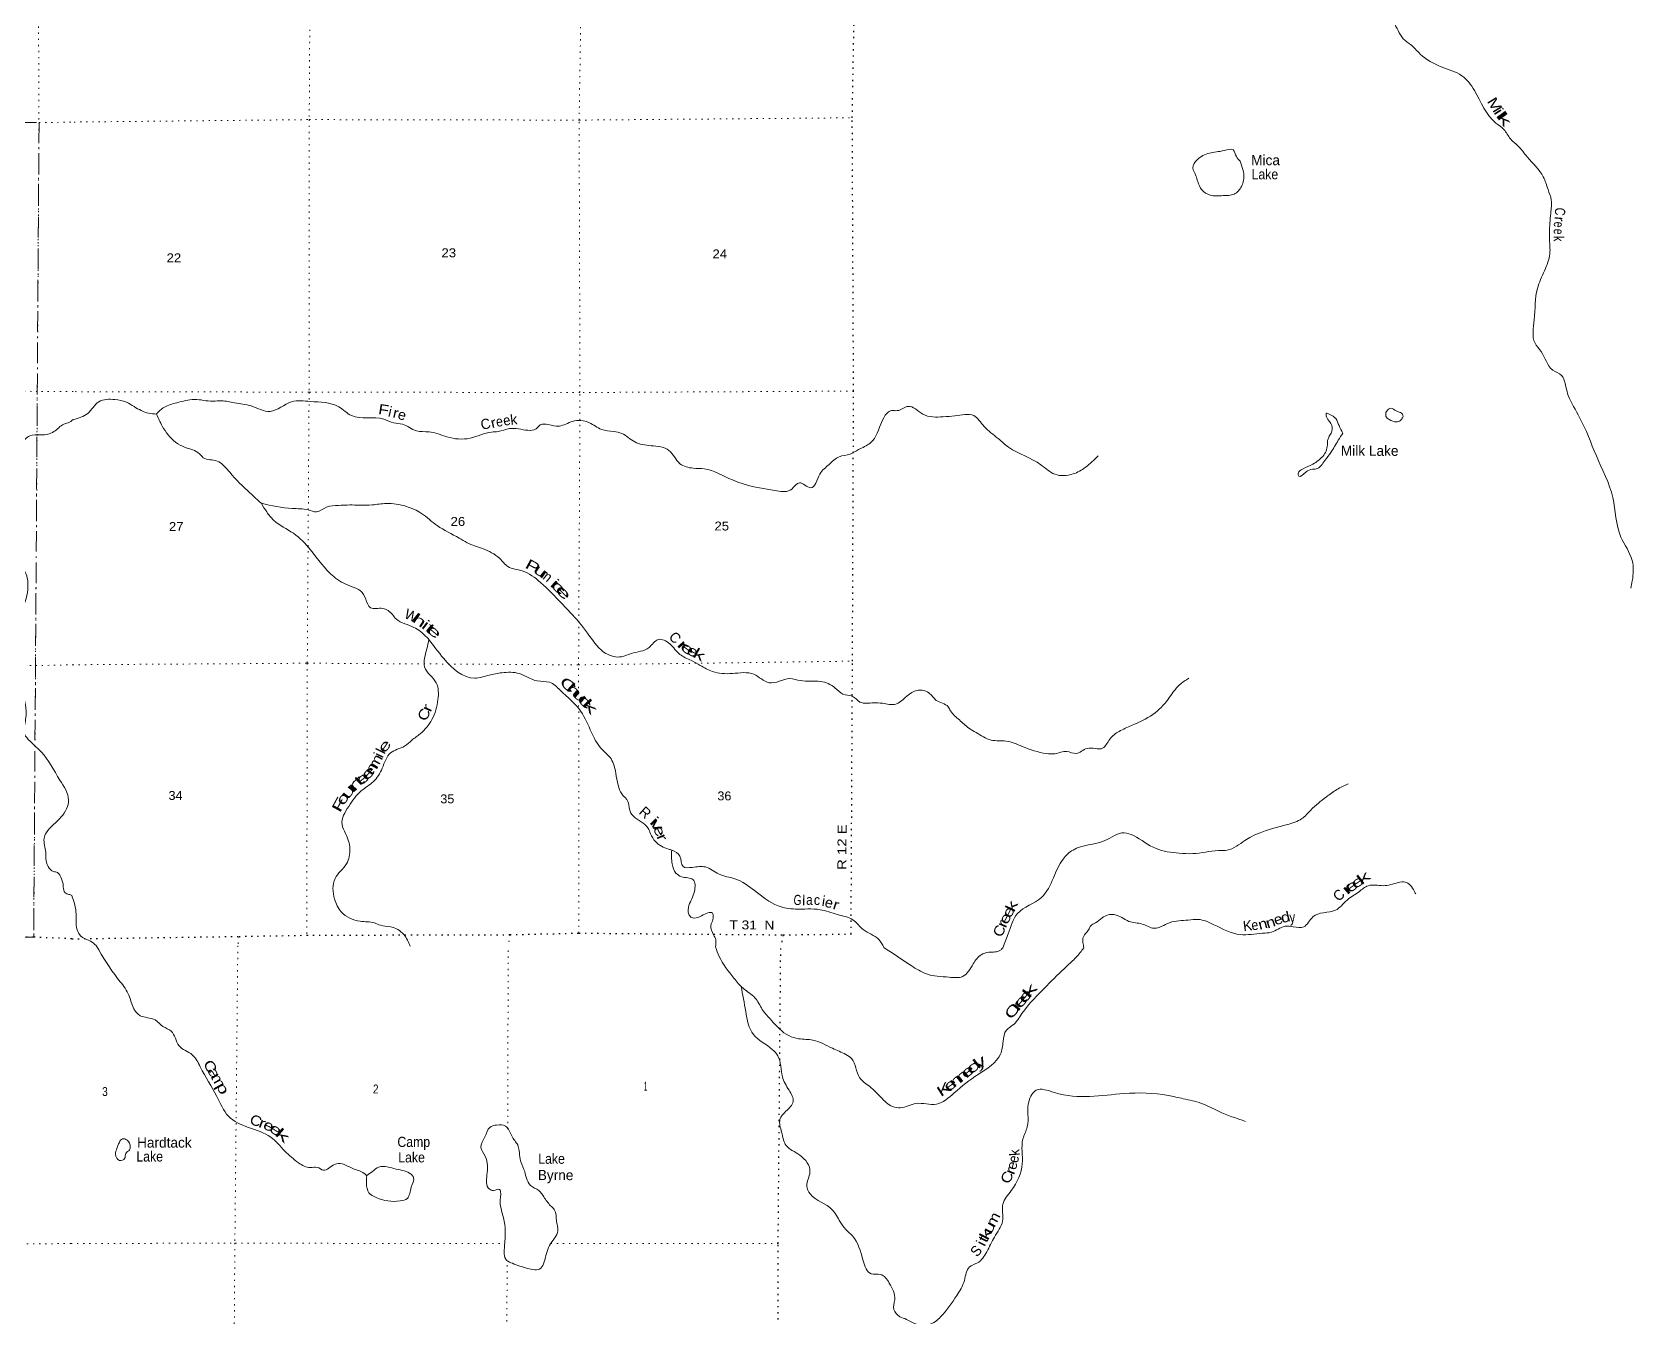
# Model space of a CAD drawing. Header units: feet. Extents: x -1048576 to 137166, y -268550 to 2097152.
# Drawn here: x -62305 to -30860, y 222314 to 247499 of the extents above; entities that cross this region are included whole.
import ezdxf
from ezdxf.enums import TextEntityAlignment as Align

# ---------------------------------------------------------------- set-up
doc = ezdxf.new("R2010")
doc.units = ezdxf.units.FT
doc.header["$LTSCALE"] = 80
doc.linetypes.add('DOT_DASHED', pattern=[7.7, 5, -1.2, 0.3, -1.2])
doc.linetypes.add('DOTTED', pattern=[1.5, 0.3, -1.2])
for name, color, linetype, lineweight in [('39', 7, 'Continuous', 13), ('44', 7, 'DOT_DASHED', 13), ('6', 7, 'DOTTED', 25), ('7', 7, 'DOTTED', 13)]:
    doc.layers.add(name, color=color, linetype=linetype, lineweight=lineweight)
doc.layers.add('41', color=7, linetype='Continuous')

msp = doc.modelspace()

# ---------------------------------------------------------------- linework, layer by layer
at = {"layer": '39'}
for points in [[(-139726.18, 284721.75), (-139786.61, 284683.23), (-139865.18, 284636.58), (-139935.68, 284589.96), (-139981.99, 284555.51), (-140024.23, 284506.92), (-140030.24, 284490.75), (-140030.24, 284490.75), (-140086.75, 284492.64)], [(-37147.56, 251058.03), (-37217, 250879.97), (-37295.02, 250784.64), (-37338.71, 250679.41), (-37281.45, 250548.52), (-37297, 250455.56), (-37204.48, 250163.38), (-37222.46, 249814.02), (-37242.02, 249719.03), (-37142.5, 249598.48), (-37112.11, 249249.41), (-37086.82, 249071.9), (-36936.37, 248864.84), (-36740.44, 248799.36), (-36600.51, 248662.9), (-36551.38, 248542.06), (-36233.04, 248241.09), (-36065.22, 248157.28), (-35836.13, 247946.64), (-35692.55, 247870.76), (-35600.72, 247691.62), (-35523.13, 247530.57), (-35421.33, 247367.64), (-35281.56, 247257.42), (-35086.88, 247068.79), (-34680.17, 246818.81), (-34273.92, 246643.52), (-34026.21, 246354.26), (-33604.98, 245714.74), (-33449, 245590.48), (-33318.84, 245405.51), (-33172.85, 245267.06), (-32990.1, 245052.12), (-32675.23, 244660.29), (-32583.01, 244416.55), (-32519.22, 244206.97), (-32529.69, 243946.48), (-32546.61, 243750.56), (-32554.66, 243425.49), (-32546.93, 243155.02), (-32651.69, 242821.31), (-32790.63, 242475.29), (-32853.31, 241859.19), (-32838.38, 241403.04), (-32718.42, 241238.19), (-32486.36, 240872.12), (-32324.49, 240774.15), (-32232.36, 240544.54), (-32184.93, 240373.22), (-31964.58, 239946.52), (-31635.36, 239193.41), (-31313.81, 238375.66), (-31153.78, 237601.37), (-30933.23, 237142.37), (-30930.74, 236742.67), (-30958.07, 236599.18)], [(-38594.71, 244888.28), (-38621.4, 244966.85), (-38692.51, 245057.28), (-38755.81, 245188.14), (-38931.11, 245177.02), (-39223.07, 245126.87), (-39462.12, 244996.28), (-39543.78, 244838.34), (-39486.37, 244681.21), (-39451.41, 244570.38), (-39369.75, 244405.31), (-39209.88, 244303.28), (-38953.82, 244292.66), (-38738.34, 244324.2), (-38592.13, 244474.44), (-38549.31, 244718.96), (-38594.71, 244888.28)], [(-71668.81, 242084.08), (-71511.26, 242090.18), (-71121.45, 241926.45), (-70957.83, 241940.51), (-70864.89, 242043.43), (-70786.09, 242122.13), (-70675.01, 242049.4), (-70616.47, 241918.14), (-70386.2, 241897.83), (-69816.52, 242079.27), (-69527.67, 242077.11), (-69283.3, 241919.51), (-68905.66, 241608.41), (-68705.66, 241695.13), (-68473.34, 241785.87), (-68220.88, 241654.51), (-68257.29, 241472.82), (-68231.09, 241274.95), (-67920.06, 241123.38), (-67693.87, 240941.56), (-67548.44, 240917.26), (-67217.16, 240959.5), (-66956.63, 240797.86), (-66825.37, 240672.62), (-66475.97, 240494.78), (-66130.62, 240268.48), (-65975.08, 240268.41), (-65724.65, 240096.68), (-65452, 239953.2), (-65173.26, 239924.8), (-65100.57, 239803.62), (-64894.61, 239520.87), (-64739.1, 239448.11), (-64478.52, 239470.19), (-64272.49, 239453.94), (-64226, 239569), (-64084.58, 239661.8), (-63965.42, 239601.18), (-63694.79, 239433.47), (-63573.57, 239502.06), (-63464.48, 239572.67), (-63133.19, 239616.93), (-62945.36, 239556.27), (-62775.73, 239390.63), (-62531.3, 239438.97), (-62349.46, 239586.27), (-62131.3, 239602.31), (-61876.77, 239666.8), (-61680.8, 239812.07), (-61599.99, 239838.28), (-61499.13, 239902.11)], [(-61499.13, 239902.11), (-61214.69, 240024.59), (-60996.4, 240251.96), (-60680.21, 240296.2), (-60456.15, 240245.01), (-60302.41, 240157.08), (-60019.42, 240029.53), (-59864.11, 240012.26)], [(-59868.15, 240012.71), (-59709.73, 240146.4), (-59468.39, 240232.59), (-59122.11, 240299.21), (-58759.06, 240262.97), (-58593.83, 240272), (-58333.55, 240231.12), (-58008.64, 240170.43), (-57635.08, 240063.59), (-57216.99, 240251.75), (-56852.18, 240257.92), (-56293.19, 240154.17), (-56040.16, 239982.03), (-55406.79, 239911.02), (-55216.89, 239841.47), (-55045.38, 239814.2), (-54768.4, 239680.56), (-54522.38, 239663.82), (-54171.04, 239564.93), (-53715.33, 239539.32), (-53298.83, 239658.83), (-53167.87, 239667.67), (-52944.48, 239725.49), (-52583.48, 239693.27), (-52424.42, 239722.46), (-52340.24, 239799.67), (-52187.08, 239804.6), (-51967.19, 239775.59), (-51711.77, 239867.93), (-51379.02, 239841.6), (-51142.38, 239711.76), (-50902.25, 239670.76), (-50742.77, 239631.31), (-50489.79, 239467.24), (-50168.81, 239390.38), (-49817.52, 239299.56), (-49602.23, 239038.37), (-49343.68, 238951.05), (-49129.92, 238936.14), (-48572.24, 238719.34), (-47704.17, 238506.36), (-47412.1, 238538.35), (-47259.69, 238664.4), (-47154.59, 238618.58), (-47039.36, 238564.74), (-46859.62, 238834.29), (-46679.39, 239023.08), (-46480.79, 239175.65), (-46265.43, 239227.37), (-46102.7, 239315.12), (-46042.41, 239343.74), (-45827.62, 239486.3), (-45606.69, 239937.78), (-45452.37, 240079.99), (-45341.5, 240078.62), (-45126.34, 240162.64), (-44843.21, 240012.88), (-44441.75, 239958.69), (-44210.07, 239978.21), (-43843.23, 239980.34), (-43638.33, 239769.56), (-43364.74, 239532.94), (-43158.08, 239362.54), (-42525.02, 239016.98), (-42251.76, 238832.84), (-41895, 238836.94), (-41653.94, 238967.54), (-41403.38, 239193.08)], [(-59865.54, 240012.42), (-59751.77, 239774.7), (-59489.79, 239461.29), (-59303.71, 239359.42), (-59022.75, 239233.87), (-58919.35, 239137.57), (-58782.14, 239114.14), (-58644.84, 239076.59), (-58429.89, 238869.9), (-58032.29, 238464.42), (-57809.3, 238261.82)], [(-36604.79, 239638.9), (-36680.28, 239785.83), (-36745.64, 239922.73), (-36871.15, 240008.81), (-36929.71, 240026.64), (-36923.23, 239956.02), (-36819.39, 239789.06), (-36834.56, 239635.55), (-36882.44, 239556.53), (-36904.21, 239491.81), (-36911.54, 239374.67), (-37021.06, 239158.03), (-37137.39, 239064.49), (-37247.85, 239001.26), (-37424.7, 238915.44), (-37476.75, 238858.61), (-37468.29, 238794.06), (-37329.72, 238875.62), (-37203.06, 238928.85), (-37130.53, 238935.32), (-36958.21, 239099.85), (-36840.28, 239260.02), (-36694.62, 239499.08), (-36604.79, 239638.9)], [(-35696.34, 239902.28), (-35760.24, 239966.82), (-35748.75, 240063.79), (-35662.46, 240124.86), (-35563.38, 240074.96), (-35498.73, 240051.12), (-35427.8, 239990.96), (-35475.54, 239887.73), (-35555.99, 239859), (-35697.36, 239902.59)], [(-68659.95, 238965.44), (-68522.6, 238927.01), (-68332.69, 239046.04), (-68163.01, 239082.3), (-67700.49, 238892.29), (-67391.5, 238682.17), (-67032.04, 238346.85), (-66561.44, 238187.12), (-66250.41, 238023.43), (-65971.68, 237930.43), (-65632.37, 237805.09), (-65291.03, 237671.67), (-64818.38, 237600.78), (-64444.71, 237548.1), (-64016.49, 237517.61), (-63759.98, 237430.67), (-63473.17, 237349.77), (-62992.39, 237472.7), (-62792.44, 237359.54), (-62691.5, 237151.54), (-62447.15, 236923.28), (-62390.64, 236749.62), (-62457.43, 236281.24), (-62594.9, 235863.38), (-62596.97, 235681.67), (-62530.38, 235415.14), (-62570.85, 235158.74), (-62560.84, 234827.63), (-62427.68, 234266.28), (-62435.83, 233999.78), (-62456.1, 233747.42), (-62343.02, 233597.96), (-62120.89, 233385.86), (-61759.47, 232836.52), (-61589.9, 232446.78), (-61731.39, 232115.73), (-62024.36, 231806.97), (-62068.83, 231695.95), (-62034.57, 231421.35), (-62032.58, 231296.17), (-61883.18, 231045.75), (-61808.44, 231023.5), (-61727.68, 230900.3), (-61701.44, 230821.55), (-61693.38, 230740.79), (-61659.08, 230629.73), (-61582.33, 230597.39), (-61524.14, 230572.79)], [(-57809.3, 238261.82), (-57203.96, 238160.37), (-56891.36, 238131.91), (-56727.86, 238096.52), (-56530.89, 238186.49), (-56299.29, 238220.14), (-56071.58, 238229.54), (-55890.15, 238226.56), (-55634.19, 238232.09), (-55364.26, 238259.9), (-54966.81, 238201.65), (-54671.66, 238064.07), (-54361.78, 237825.64), (-53930.91, 237579.84), (-53777.15, 237489.89), (-53474.08, 237374.56), (-53136.24, 237178.69), (-52976.04, 237024.17), (-52695.32, 236936.98), (-52335.11, 236708.94), (-51919.33, 236297.51), (-51708.31, 236074.65), (-51373.14, 235660.73), (-51056.58, 235321.4), (-50747.77, 235254.56), (-50556.67, 235318.25), (-50208.69, 235435.35), (-50030.27, 235591.83), (-49801.96, 235506.35), (-49607.18, 235301.57), (-49376.64, 235179.77), (-49204.72, 235085.88), (-48966.12, 234966.14), (-48574.83, 234926.03), (-48153.45, 234910.31), (-47854.11, 234746.51), (-47654.73, 234773.92), (-47447.43, 234825.59), (-47239.57, 234786.43), (-46844.4, 234770.56), (-46563.45, 234647.03), (-46409.48, 234522.76), (-46225.81, 234483.45), (-46073.91, 234367.25), (-45807.75, 234352.65), (-45632.32, 234341.56), (-45372.2, 234326.92), (-45002.9, 234581.42), (-44720.49, 234546.72), (-44576.46, 234400.19), (-44343.87, 234274.36), (-44297.03, 234195.9), (-44124.57, 234015.21), (-43938.13, 233854.79), (-43796.49, 233768.81), (-43501.28, 233621.14), (-43206.88, 233602.67), (-42891.77, 233497.5), (-42417.21, 233356.93), (-42251.91, 233353.86), (-42014.33, 233397.63), (-41836.7, 233358.29), (-41619.63, 233458.48), (-41315.29, 233462.27), (-41175.3, 233640.73), (-40992.81, 233791.19), (-40747.62, 233907.68), (-40329.71, 234124.11), (-40031.23, 234422.61), (-39805.22, 234706.55), (-39624.6, 234832.77)], [(-57809.3, 238261.82), (-57703.43, 238092.86), (-57569.4, 237932.14), (-57180.78, 237673.98), (-56848.21, 237352.91), (-56391.39, 236824.62), (-56059.65, 236636.79), (-55863.55, 236545.07), (-55763.76, 236380.11), (-55667.99, 236215.12), (-55430.06, 236202.38), (-55322.97, 236160.61), (-55162.69, 235993.98), (-54816.99, 235830.45), (-54582.08, 235654.17), (-54524.54, 235595.49)], [(-54892.87, 229583.12), (-55017.35, 229809.27), (-55280.34, 229961.16), (-55476.04, 229990.31), (-55593.25, 230038.08), (-55873.62, 230068.74), (-56243.65, 230254.34), (-56374.22, 230505.93), (-56364.61, 230905.7), (-56140.67, 231197.71), (-56073.97, 231490.82), (-56156.45, 231789.12), (-56226.09, 231966.37), (-56097.28, 232322.43), (-55857.25, 232618.57), (-55612.51, 232807.74), (-55438.77, 233069.17), (-55275.37, 233370.92), (-55002.06, 233503.73), (-54857.65, 233619.64), (-54693.15, 233745.77), (-54465.09, 234023.67), (-54346.59, 234416), (-54380.87, 234740.83), (-54608.58, 235054.43), (-54564.42, 235407.98), (-54524.54, 235595.49)], [(-54524.6, 235595.2), (-54234.7, 235222.15), (-53625.57, 234834.05), (-53341.73, 234894.25), (-53094.08, 234940.1), (-52749.3, 234923.94), (-52399.7, 234780.62), (-52159.66, 234753.75), (-51951.09, 234599.52), (-51545.35, 234181.98), (-51337.19, 233771.36), (-51151.85, 233463.56), (-50952.99, 233250.73), (-50860.56, 232974.69), (-50814.72, 232734.72), (-50745.15, 232567.57), (-50621.26, 232418.9), (-50594.09, 232263.61), (-50512.63, 232128.83), (-50231.01, 231898.3), (-50177.89, 231783.54), (-50084.22, 231630.66), (-49825.29, 231482.78), (-49764.71, 231464.96)], [(-43273.43, 229551.16), (-43167.22, 229823.73), (-42982.25, 230222.51), (-42516.56, 230536.11), (-42279.09, 230921.06), (-42091.88, 231285.53), (-41895.47, 231466.35), (-41273.78, 231651.66), (-40891.74, 231803.27), (-40712, 231747.79), (-40268.99, 231493.98), (-39814.91, 231405.78), (-39548.77, 231395.22), (-39045.22, 231454.67), (-38871.91, 231461.74), (-38524.41, 231655.55), (-37699.9, 231965.18), (-37408.36, 232081.95), (-37234.03, 232248.5), (-36929.25, 232506.66), (-36724.55, 232651.19), (-36499.51, 232765.55)], [(-49764.71, 231464.96), (-49754.95, 231192.48), (-49681.28, 231015.26), (-49571.98, 230943.22), (-49347.88, 230885.98), (-49318.21, 230651.97), (-49425.37, 230380.83), (-49430.33, 230207.18), (-49371.46, 230140.91), (-49180.21, 230178.36), (-48966.85, 230228.05), (-48955.98, 230100.93), (-48997.62, 229989.66), (-48942.03, 229802.23), (-48901.13, 229707.59), (-48903.3, 229566.72)], [(-49764.71, 231464.96), (-49604.72, 231344.76), (-49538.96, 231143.27), (-49361.47, 231126.13), (-49103.51, 231133.69), (-48836.57, 230993.93), (-48527.61, 230902.86), (-48139.15, 230670.94), (-47677.7, 230370.81), (-47338.68, 230308.18), (-46854.84, 230296.87), (-46513.59, 230199.94), (-46214.65, 230100.74), (-46007.84, 229906.12), (-45705.67, 229714.37), (-45605.27, 229556.41)], [(-41683.36, 229550.05), (-41700.75, 229652.59), (-41693.41, 229767.71), (-41593.44, 229899.51), (-41549.61, 229982.53), (-41455.22, 230037.59), (-41322.82, 230139.3), (-41087.37, 230201.23), (-40800.31, 230067.65), (-40539.96, 230014.66), (-40305.63, 229933.25), (-40003.95, 230042), (-39637.41, 230092.58), (-39446.01, 230105.81), (-39134.95, 230002.64), (-38617.72, 229807.81), (-38182.5, 229834.57), (-38007.26, 229855.78), (-37739.89, 229970.39), (-37578.58, 229961.23), (-37372.97, 229960.41), (-37192.79, 230157.28), (-36983.65, 230237.23), (-36752.15, 230285.01), (-36523.6, 230484.18), (-36286.78, 230649.08), (-36110.13, 230767.2), (-35815.84, 230766.89), (-35521.92, 230827.15), (-35382.91, 230838.05), (-35206.47, 230665.46), (-35177.9, 230609.1)], [(-61524.14, 230572.79), (-61440.47, 230207.43), (-61427.92, 229919.33), (-61316.03, 229754.44), (-61156.31, 229676.64), (-61045.52, 229592.58)], [(-61046.03, 229593.37), (-60626.84, 228947.58), (-60439, 228685.31), (-60184.39, 228219.23), (-59891.85, 228134.64), (-59738.44, 228009.6), (-59574.97, 227914.84), (-59423.41, 227630.34), (-59163.05, 227450.87), (-59007.5, 227214.82), (-58680.17, 226633.73), (-58453.89, 226250.38), (-58062.38, 226028.61), (-57624.51, 225837.13), (-57345.89, 225562.81), (-57083.46, 225336.92), (-56845.36, 225240.18), (-56718.3, 225246.32), (-56591.18, 225187.86), (-56375.48, 225303.05), (-56224.22, 225313.23), (-56016.38, 225222.54), (-55794.42, 225127.81), (-55744.74, 225083.64)], [(-48903.31, 229566.74), (-48832.2, 229376.78), (-48543.35, 228955.12), (-48365.66, 228755.41), (-48131.5, 228569.87), (-47988.07, 228341.88), (-47804.31, 228121.99), (-47469.2, 227827.52), (-47275.51, 227767.09), (-46995.13, 227739.01), (-46613.76, 227579.8), (-46349.42, 227458.86), (-46234.37, 227376.18), (-46080.71, 227004.89), (-45880.86, 226829.42), (-45664.83, 226619.65), (-45434.72, 226438.14), (-45281.4, 226411.99), (-44970.88, 226496.96), (-44573.53, 226485.1), (-44224.82, 226705.31), (-43755.24, 227068.91), (-43317.96, 227464.79), (-43265.77, 227713.08), (-43201.46, 227935.14), (-43080.54, 228030.08), (-42897.23, 228260.29), (-42411.69, 228805.55), (-42022.81, 229185.24), (-41837.43, 229362.97), (-41683.36, 229550.05)], [(-45605.27, 229556.41), (-45066.39, 229199.49), (-44771.75, 229038.21), (-44325.94, 228973.9), (-44061.73, 228986.17), (-43852.22, 229234.56), (-43695.08, 229414.29), (-43547.9, 229462.83), (-43320.02, 229501.32), (-43273.43, 229551.16)], [(-48402.04, 228793.24), (-48312.76, 228301.31), (-48163.05, 227851.31), (-47791.64, 227558.88), (-47684.61, 227433.81), (-47593.43, 227022.12), (-47464.08, 226757.79), (-47381.16, 226533.8), (-47524.17, 226346.01), (-47640.99, 226184.46), (-47610.49, 225938.24), (-47519.46, 225673.89), (-47253.03, 225484.33), (-47053.02, 225155.46), (-47117.29, 224878.91), (-47050.57, 224725.55), (-46616.62, 224415), (-46461.07, 224176.93), (-46352.01, 224029.65), (-46218.76, 223900.56), (-46012.54, 223416.28), (-45854.96, 223162.06), (-45671.41, 223146.03), (-45497.78, 222978.62), (-45392.57, 222649.69), (-45408.51, 222457.93), (-45289.37, 222316.72)], [(-38512.28, 226147.77), (-39040.92, 226345.24), (-39379.92, 226500.44), (-39734.99, 226591.05), (-40029.53, 226655.45), (-40892.82, 226693.26), (-42262.34, 226712.59), (-42619.39, 226756.78), (-42758.35, 226548.8), (-42794.13, 226038.13), (-42878.61, 225801.93), (-42890.22, 225317.51), (-43105.5, 224792.6), (-43270.62, 224522.04), (-43278.35, 224191.02), (-43437.38, 223880.09), (-43586.34, 223591.37), (-43771.67, 223371.26), (-43924.88, 223294.46), (-44025.46, 223029.99), (-44176.44, 222733.2), (-44492.67, 222315.2), (-44712.37, 222165.7), (-45000.81, 222183.69), (-45162.25, 222266.34), (-45289.37, 222316.72)], [(-60641.63, 225617.27), (-60593.34, 225736.38), (-60534.92, 225805.04), (-60442.11, 225778.86), (-60379.45, 225641.65), (-60393.51, 225587.15), (-60466.06, 225520.5), (-60490.16, 225417.55), (-60588.95, 225381.15), (-60667.73, 225500.19), (-60641.63, 225617.27)], [(-52779.66, 225684.74), (-52898.84, 225862.28), (-53022.06, 226053.95), (-53197.56, 226076.04), (-53330.63, 226029.54), (-53425.24, 225841.77), (-53505.71, 225641.9), (-53420.82, 225464.34), (-53378.28, 225282.71), (-53386.16, 225092.98), (-53343.53, 224822.55), (-53256.77, 224792.33), (-53141.83, 224812.58), (-53115.53, 224735.9), (-53127.51, 224620.85), (-53062.6, 224257.58), (-53039.87, 223712.63), (-52997.22, 223422.02), (-52888.25, 223365.57), (-52591.65, 223264.84), (-52329.46, 223269.04), (-52265.04, 223392.2), (-52160.48, 223711.17), (-51997.41, 224009.98), (-52019.76, 224177.5), (-52068.41, 224417.65), (-52139.08, 224494.3), (-52270.36, 224665.78), (-52371.33, 224790.86), (-52530.77, 224891.68), (-52660.17, 225204.44), (-52737.02, 225408.25), (-52753.33, 225575.77), (-52779.66, 225684.74)], [(-55743.95, 225083.44), (-55747.84, 224934.08), (-55699.24, 224746.4), (-55557.96, 224653.64), (-55089.96, 224587.33), (-54946.81, 224637.88), (-54872.41, 224855.91), (-54826.21, 225047.68), (-54872.66, 225110.22), (-55165.22, 225210.96), (-55504.11, 225251.11), (-55631.09, 225166.26), (-55743.95, 225083.44)]]:
    msp.add_spline(points, degree=3, dxfattribs=at)
at = {"layer": '44'}
msp.add_lwpolyline([(-61437.85, 261787.37), (-62112.5, 261781.51), (-62138.73, 256404.65), (-67499.39, 256426.68), (-67547.51, 245771.92), (-62168.74, 245723.58), (-62272.4, 229757.16), (-63637.67, 229758.61), (-63638.45, 229607.18)], dxfattribs=at)
at = {"layer": '6'}
msp.add_line((-47579.44, 229804.11), (-47626.27, 229566), dxfattribs=at)
for points in [[(-61526.05, 229725.78), (-58246.25, 229772.31), (-56918.07, 229796.19), (-52935.14, 229807.25), (-51582.8, 229837.33), (-47579.44, 229804.11), (-46247.16, 229817.92), (-46220, 235167.86), (-46198.53, 240461.24), (-46223.83, 245818.95), (-46124.16, 251177.38), (-46149.49, 256541.15), (-46113.95, 261840.67)], [(-61526.05, 229725.78), (-62272.4, 229757.16), (-63637.67, 229758.61), (-67579.4, 229750.71), (-68971.05, 229751.47), (-72925.84, 229767.77), (-74321.53, 229782.67), (-78143, 229821.11), (-79516.48, 229823.88), (-83455.11, 229813.91), (-84828.59, 229808.61), (-88641.99, 229845.02), (-88787.41, 229851.16), (-92288.89, 229840.72)], [(-61616.16, 196976.01), (-58428.43, 197052.71), (-53101.74, 197110.52), (-47770.99, 197138.07), (-47778.4, 202476.64), (-47733.3, 207748.65), (-47698.37, 213097.34), (-47671.48, 218423.83), (-47676.86, 223754.33), (-47626.27, 229566)]]:
    msp.add_lwpolyline(points, dxfattribs=at)
at = {"layer": '7'}
for p, q in [((-51582.8, 229837.33), (-51588.35, 234299.76)), ((-58246.25, 229772.31), (-58270.95, 229591.2)), ((-52980.31, 225993.19), (-52969.03, 229578.02)), ((-52935.14, 229807.25), (-52969.03, 229578.02)), ((-52136.95, 223751.55), (-47676.86, 223754.33))]:
    msp.add_line(p, q, dxfattribs=at)
for points in [[(-62112.5, 261781.51), (-62138.73, 256404.65), (-62193.7, 251089.06), (-62168.74, 245723.58), (-62201.57, 240458.6), (-62237.62, 235080.83), (-62272.4, 229757.16)], [(-56792.74, 261788.61), (-56834.07, 256448.68), (-56841.36, 251145.29), (-56870.46, 245783.22), (-56873.48, 240441.5), (-56908.95, 235129.87), (-56918.07, 229796.19)], [(-51588.77, 234637.8), (-51589.34, 235096.23), (-51562.1, 240434.06), (-51579.23, 245773.65), (-51491.69, 251138.07), (-51464.15, 256427.45), (-51455.13, 261777.28)], [(-92222.77, 245864.9), (-88733.23, 245879.32), (-83382.76, 245815.81), (-78034.3, 245784.61), (-72877.71, 245799.97), (-67547.51, 245771.92), (-62168.74, 245723.58), (-61482.01, 245735.49)], [(-61482.01, 245735.49), (-56870.46, 245783.22), (-51579.23, 245773.65), (-46223.83, 245818.95)], [(-61496.55, 240450.74), (-62197.68, 240456.65), (-67536.53, 240479.9), (-72899.13, 240490.91), (-78144.58, 240518.01), (-83422.35, 240514.84), (-88742.54, 240519.77), (-92244.92, 240498.98)], [(-46198.53, 240461.24), (-51562.1, 240434.06), (-56873.48, 240441.5), (-61496.55, 240450.74)], [(-92266.94, 235164.22), (-88747.81, 235170.31), (-83447.82, 235165.39), (-78105.42, 235144.29), (-72910.46, 235127.32), (-67628.66, 235084.04), (-62235.68, 235080.83), (-61511.28, 235097.29)], [(-61511.28, 235097.29), (-56906.92, 235127.86), (-51589.34, 235096.23), (-46220, 235167.86)], [(-58270.95, 229591.2), (-58328.34, 223763.83), (-58367.26, 218362.66), (-58351.81, 213054.36), (-58384.8, 207772.28), (-58411.73, 202484.14), (-58428.43, 197052.71)], [(-61542.48, 223753.61), (-63643.97, 223730.31), (-68999.13, 223749.65), (-74336.45, 223759.41), (-79520.15, 223783.54)], [(-61542.48, 223753.61), (-58320.27, 223759.8), (-53043.34, 223751.12)], [(-53101.74, 197110.52), (-53076.88, 202447.1), (-53058.03, 207745.32), (-53041.23, 213075.84), (-53020.37, 218384.16), (-52989.41, 223407.75)]]:
    msp.add_lwpolyline(points, dxfattribs=at)

# ---------------------------------------------------------------- texts
at = {"layer": '41'}
for s, rotation, width, p in [('M', 301.478, 1.3, (-33711.25, 246020.62)), ('i', 303.053, 1.4, (-33633.08, 245888.65)), ('l', 306.542, 1.45, (-33581.72, 245817.71)), ('k', 306.542, 1.9, (-33516.55, 245729.78)), ('C', 264.962, 0.8, (-32445.65, 243988.81)), ('e', 267.99, 0.75, (-32467.83, 243729.42)), ('e', 267.99, 0.75, (-32472.47, 243590.7)), ('k', 269.173, 0.85, (-32474.29, 243450.33)), ('F', 351.106, 1.25, (-55426.78, 239998.94)), ('r', 347.146, 1.15, (-55194.4, 239938.04)), ('e', 346.081, 1.05, (-55072.75, 239901.16)), ('e', 8.501, 0.9, (-53128.39, 239769.57)), ('e', 10.255, 0.95, (-52981.35, 239792.24)), ('r', 12.925, 1.15, (-53239.59, 239747.09)), ('P', 331.524, 1.55, (-52536.71, 236941.44)), ('u', 324.524, 1.8, (-52388.94, 236850.57)), ('i', 316.027, 1.85, (-52124.63, 236620.98)), ('c', 316.027, 2.25, (-52053.87, 236548.76)), ('e', 314.574, 2.05, (-51955.76, 236448.47)), ('h', 325.656, 1.7, (-54763.84, 235883.39)), ('i', 322.49, 1.6, (-54647.89, 235802.07)), ('t', 318.662, 1.85, (-54563.21, 235739.43)), ('r', 310.763, 2.05, (-49616.64, 235416.86)), ('e', 322.193, 1.75, (-49511.65, 235337.21)), ('e', 332.11, 1.4, (-49395.37, 235275.99)), ('k', 331.36, 1.65, (-49271.51, 235210.56)), ('C', 318.751, 1.65, (-51860.9, 234627.89)), ('h', 318.023, 2, (-51743.07, 234520.83)), ('u', 318.023, 2.05, (-51632.54, 234420.54)), ('r', 66.364, 1.45, (-54466.76, 234214.66)), ('c', 313.728, 2.2, (-51533.4, 234312.29)), ('k', 312.782, 2.2, (-51441.4, 234213.24)), ('C', 65.926, 1.2, (-54530.5, 234082.31)), ('i', 64.888, 1.15, (-55419.83, 233286.03)), ('l', 63.319, 1.1, (-55381.38, 233360.45)), ('e', 55.013, 1.65, (-55317.86, 233450.03)), ('e', 47.129, 1.95, (-55646.92, 232912.28)), ('n', 56.643, 1.7, (-55574.39, 233013.45)), ('m', 61.703, 1.25, (-55483.4, 233155.04)), ('u', 51.582, 1.9, (-56033.28, 232547.97)), ('r', 49.494, 2.05, (-55928, 232663.11)), ('t', 45.032, 2, (-55831.21, 232757.82)), ('e', 38.196, 1.75, (-55766.48, 232793.94)), ('F', 61.264, 1.75, (-56201.24, 232308.25)), ('o', 56.397, 1.6, (-56135.66, 232420.21)), ('i', 316.299, 1.85, (-50174.46, 231961.84)), ('v', 304.661, 1.75, (-50134.1, 231899.66)), ('e', 297.838, 1.4, (-50090.77, 231796.29)), ('r', 293.233, 1.45, (-50040.79, 231677.14)), ('r', 40.957, 2.1, (-36454.39, 230634.21)), ('e', 34.743, 1.65, (-36379.59, 230682.27)), ('e', 34.933, 1.65, (-36266.59, 230762.45)), ('k', 36.62, 1.9, (-36143.02, 230843.28)), ('G', 355.848, 0.75, (-47303.5, 230388.03)), ('a', 358.176, 0.85, (-47066.24, 230391.58)), ('c', 358.456, 0.9, (-46918.02, 230388.32)), ('e', 345.165, 1.05, (-46702.48, 230339.27)), ('r', 343.122, 1.25, (-46567.55, 230299.91)), ('e', 63.212, 1.4, (-43141.13, 230082.25)), ('e', 63.212, 1.4, (-43075.01, 230209.02)), ('k', 63.986, 1.55, (-43010.87, 230326.25)), ('e', 18.928, 1.15, (-37844.62, 230014.61)), ('d', 13.505, 1.2, (-37708.62, 230053.69)), ('y', 4.011, 0.85, (-37589.72, 230048.41)), ('C', 67.025, 1.15, (-43250.28, 229843.61)), ('r', 67.025, 1.45, (-43191.28, 229980.62)), ('e', 6.968, 0.9, (-38320.3, 229898.4)), ('n', 15.106, 1.2, (-38151.99, 229923.18)), ('n', 18.056, 1.25, (-37993.94, 229954.86)), ('e', 49.355, 1.85, (-42846.64, 228442.04)), ('e', 49.355, 1.85, (-42760.47, 228542.42)), ('k', 49.355, 2.1, (-42672.27, 228645.18)), ('C', 51.798, 1.55, (-43011.96, 228246.66)), ('r', 51.143, 2, (-42921.81, 228355.22)), ('d', 38.127, 1.95, (-43789.36, 227143.83)), ('y', 36.665, 1.85, (-43669.04, 227230.07)), ('C', 299.409, 1.3, (-58897.26, 227174.96)), ('a', 299.409, 1.55, (-58822.54, 227049.6)), ('m', 299.376, 1.3, (-58737.14, 226898.02)), ('n', 37.375, 1.85, (-44133.06, 226876.07)), ('n', 37.375, 1.85, (-44017.65, 226961.47)), ('e', 38.127, 1.75, (-43904.57, 227053.41)), ('p', 299.376, 1.55, (-58652.16, 226747.05)), ('K', 32.235, 1.55, (-44372.59, 226694.27)), ('e', 36.136, 1.7, (-44245.3, 226789.41)), ('C', 337.311, 1.15, (-57955.31, 226070.55)), ('r', 340.082, 1.35, (-57822.67, 226020.68)), ('e', 335.655, 1.3, (-57704.73, 225975.75)), ('e', 328.382, 1.55, (-57577.01, 225901.84)), ('k', 319.732, 2.05, (-57457.72, 225799.07)), ('k', 93.942, 0.95, (-42944.9, 225542.92)), ('e', 80.139, 0.95, (-42963.77, 225392.69)), ('C', 66.229, 1.2, (-43100.5, 225009.67)), ('r', 68.804, 1.4, (-43033.28, 225141.36)), ('e', 75.19, 1.05, (-42997.51, 225258.85)), ('m', 62.987, 1.25, (-43372.96, 224181.57)), ('k', 62.76, 1.6, (-43519.72, 223894.94)), ('t', 62.658, 1.3, (-43569.95, 223797.23)), ('u', 62.836, 1.55, (-43452.94, 224025)), ('i', 62.658, 1.2, (-43613.71, 223712.61))]:
    msp.add_text(s, height=200, rotation=rotation, dxfattribs=dict(at, width=width)).set_placement(p, align=Align.CENTER)
for s, p in [('Mica', (-38403.56, 244889.98)), ('Milk Lake', (-36644.64, 239192.91)), ('Hardtack', (-60246.55, 225632.25)), ('Byrne', (-52389.8, 224995.09))]:
    msp.add_text(s, height=200, dxfattribs=at).set_placement(p)
at = {"layer": '41', "width": 0.9}
for s, p in [('Lake', (-38394.88, 244612.61)), ('Camp', (-55142.33, 225645.61)), ('Lake', (-60259.9, 225360.46)), ('Lake', (-55124.51, 225342.64)), ('Lake', (-52380.88, 225315.89))]:
    msp.add_text(s, height=200, dxfattribs=at).set_placement(p)
at = {"layer": '41'}
for s, rotation, p in [('r', 264.758, (-32457.16, 243844.11)), ('i', 346.623, (-55306.8, 239962.61)), ('C', 13.254, (-53391.02, 239720.63)), ('k', 6.828, (-52850.31, 239806.44)), ('m', 320.689, (-52286.23, 236772.9)), ('W', 335.751, (-54910, 235970.71)), ('C', 314.859, (-49768.07, 235559.51)), ('R', 318.284, (-50349.55, 232126.81)), ('l', 358.71, (-47177.89, 230383.33)), ('i', 351.688, (-46799.56, 230367.58)), ('C', 44.153, (-36615.78, 230511.37)), ('K', 6.968, (-38462.67, 229886.16)), ('S', 49.512, (-43720.36, 223544.01))]:
    msp.add_text(s, height=200, rotation=rotation, dxfattribs=at).set_placement(p, align=Align.CENTER)
at = {"layer": '41', "width": 1.85}
msp.add_text('e', height=200, rotation=320.019, dxfattribs=at).set_placement((-54587.89, 235763.62))
at = {"layer": '6'}
for s, rotation, width, p in [('R 12 E', 89.709, 1.25, (-46340.78, 231075.69)), ('T 31  N', 359.525, 1.15, (-48633.6, 229912.86))]:
    msp.add_text(s, height=175, rotation=rotation, dxfattribs=dict(at, width=width)).set_placement(p)
at = {"layer": '7'}
for s, width, p in [('22', 1.1, (-59667.99, 242986.22)), ('23', 1.1, (-54277.81, 243085.22)), ('24', 1.1, (-48964.83, 243062.95)), ('27', 1.1, (-59622.14, 237719.25)), ('26', 1.1, (-54099.5, 237819.75)), ('25', 1.1, (-48925.5, 237729.61)), ('34', 1.05, (-59628.7, 232447.83)), ('35', 1.05, (-54299.66, 232381.34)), ('36', 1.05, (-48867.74, 232439.2)), ('3', 0.85, (-60931.08, 226644.43)), ('2', 0.85, (-55622.54, 226694.17)), ('1', 0.4, (-50307.96, 226747.94))]:
    msp.add_text(s, height=175, dxfattribs=dict(at, width=width)).set_placement(p)

doc.saveas('drawing.dxf')
